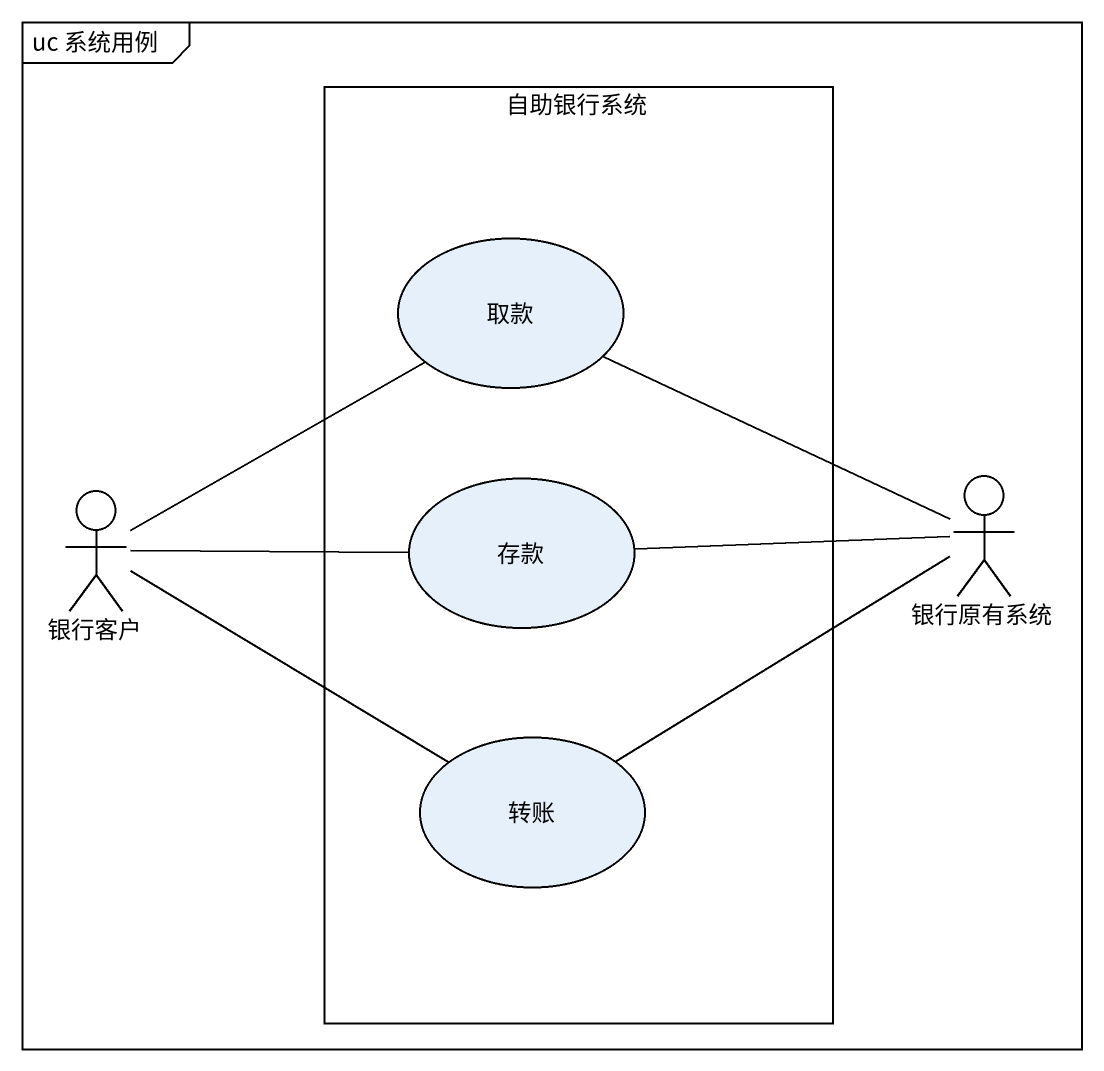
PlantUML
@startuml
mainframe uc 系统用例
rectangle 自助银行系统 {
  usecase 取款
  usecase 存款
  usecase 转账
}
actor 银行客户
actor 银行原有系统
取款 -right- 银行原有系统
银行客户 -up- 取款
银行客户 -right- 存款
银行客户 -right- 转账
存款 -right- 银行原有系统
转账 -right- 银行原有系统
@enduml
